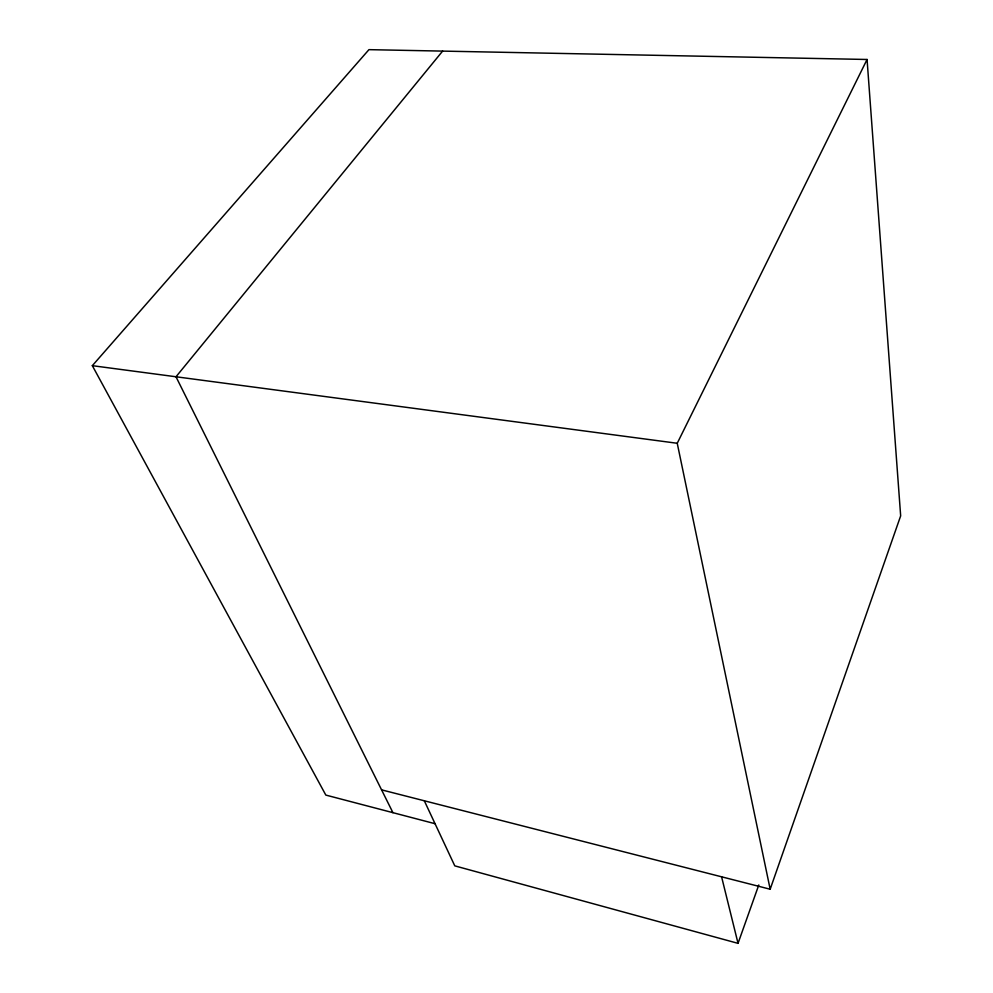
<?xml version="1.0" encoding="UTF-8"?>
<svg xmlns="http://www.w3.org/2000/svg" width="993" height="993" viewBox="0 0 993 993"><rect width="100%" height="100%" fill="white"/><g stroke="black" fill="none" stroke-linecap="round" stroke-linejoin="round"><path stroke-width="1.49" d="M381.585 789.857L770.171 889.231L900.663 515.864L867.063 59.481L368.949 49.65L92.337 365.672L325.828 795.083L435.046 823.706M424.321 800.792L454.782 865.859L738.035 943.35L758.789 884.962M770.171 889.231L677.238 443.275L867.063 59.481M442.617 51.102L175.997 376.769L392.93 812.671M92.337 365.672L677.238 443.275M721.588 876.807L738.035 943.35"/></g></svg>
